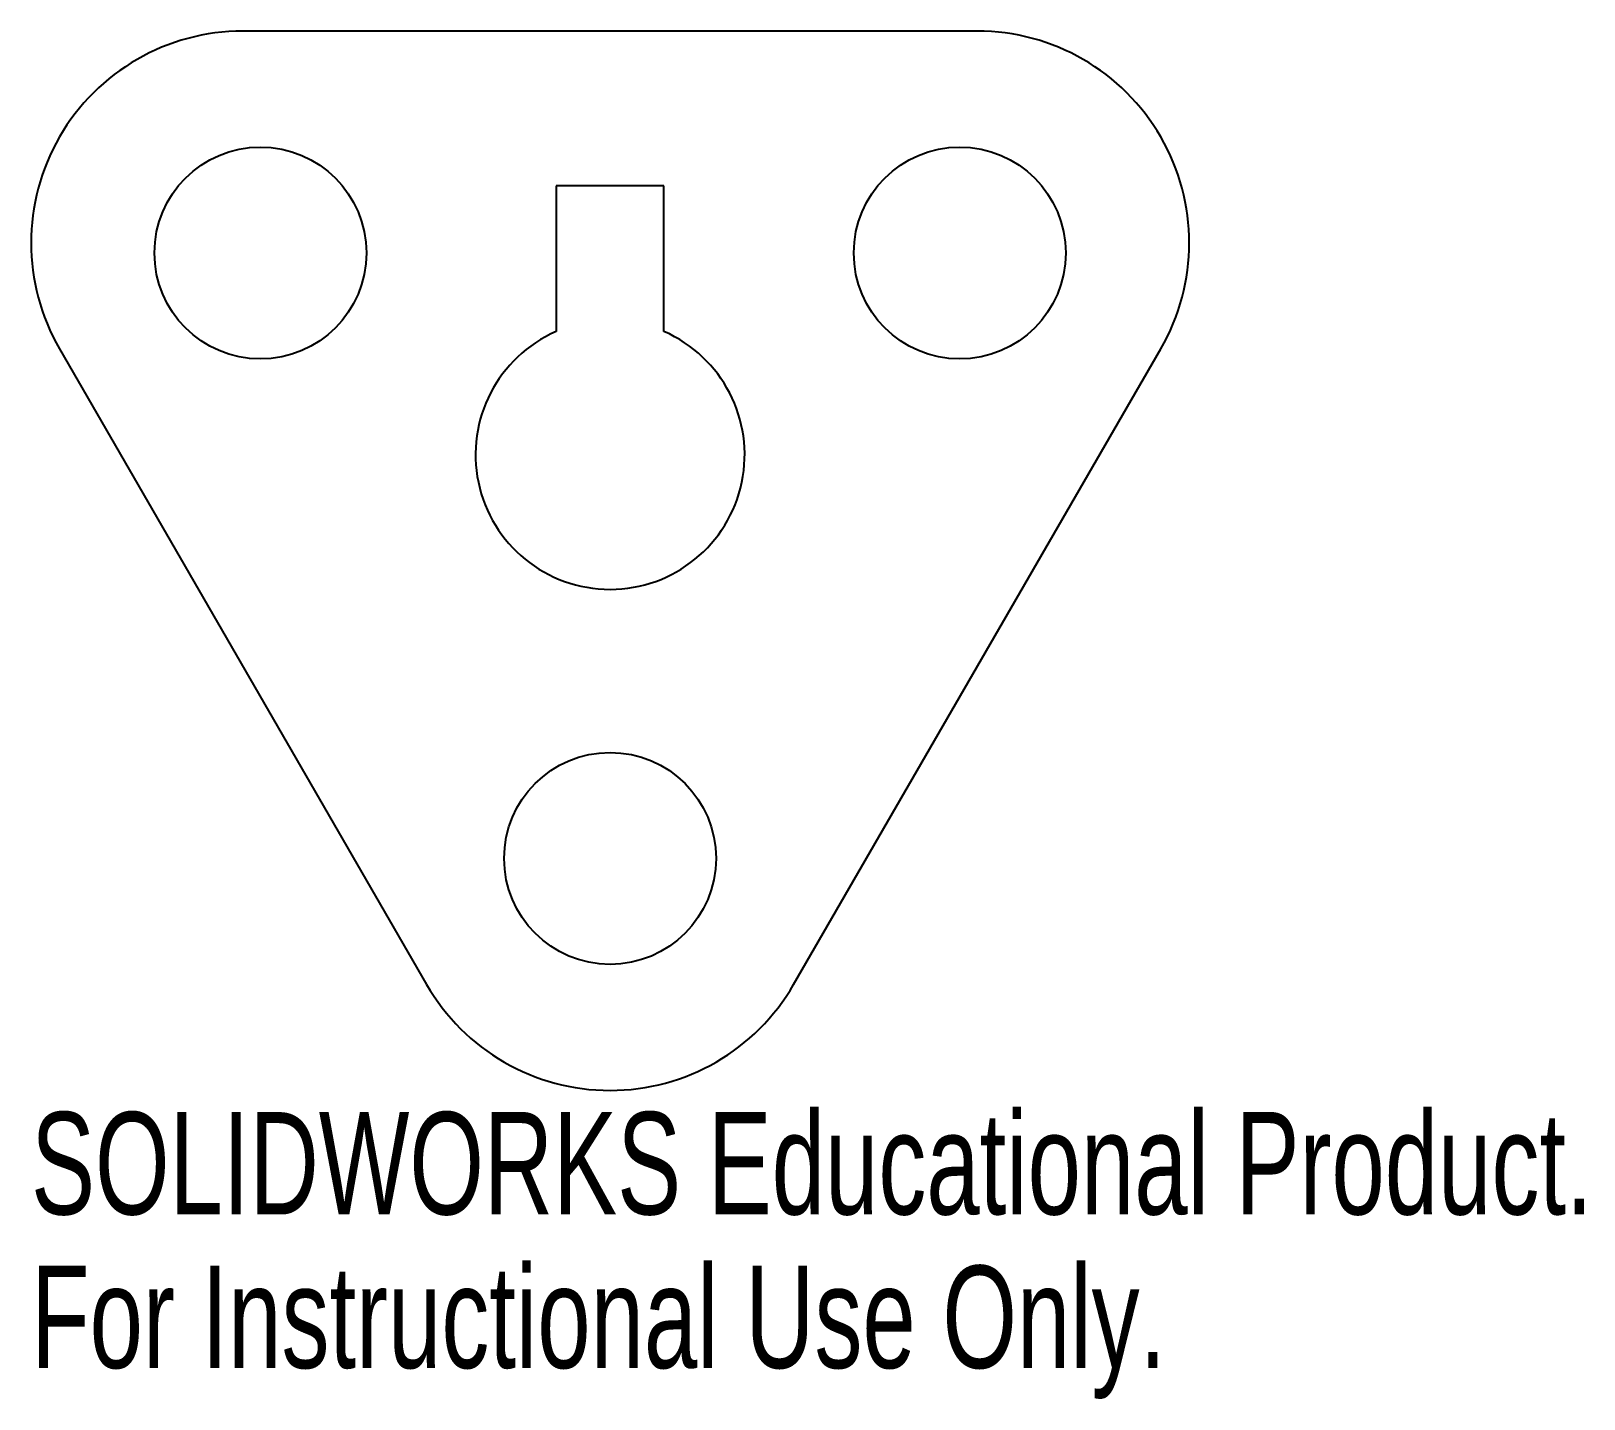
# Model space of a CAD drawing. Header units: millimetres. Extents: x -27.3 to 45.9, y -44.6 to 20.
import ezdxf

# ---------------------------------------------------------------- set-up
doc = ezdxf.new("R2010")
doc.units = ezdxf.units.MM
doc.styles.add('SLDTEXTSTYLE0', font='TXT', dxfattribs={"width": 0.7})

msp = doc.modelspace()

# ---------------------------------------------------------------- linework, layer by layer
at = {"color": 7, "linetype": 'Continuous', "lineweight": 25}
for p, q in [((17.321, 20), (-17.321, 20)), ((-2.54, 12.7), (-2.54, 5.82)), ((2.54, 12.7), (-2.54, 12.7)), ((2.54, 5.82), (2.54, 12.7)), ((-25.981, 5), (-8.66, -25)), ((8.66, -25), (25.981, 5))]:
    msp.add_line(p, q, dxfattribs=at)
for centre in [(-16.498, 9.525), (16.498, 9.525), (0, -19.05)]:
    msp.add_circle(centre, 5, dxfattribs=at)
for centre, radius, start, end in [((-17.321, 10), 10, 90, 210), ((17.321, 10), 10, 330, 90), ((0, 0), 6.35, 113.57818, 66.42182), ((0, -20), 10, 210, 330)]:
    msp.add_arc(centre, radius, start, end, dxfattribs=at)

# ---------------------------------------------------------------- texts
at = {"color": 7, "linetype": 'Continuous', "char_height": 4.83362, "attachment_point": 1, "style": 'SLDTEXTSTYLE0'}
for s, insert in [('SOLIDWORKS Educational Product.', (-27.321, -31.02)), ('For Instructional Use Only.', (-27.321, -38.27))]:
    msp.add_mtext(s, dxfattribs=dict(at, insert=insert))

doc.saveas('drawing.dxf')
